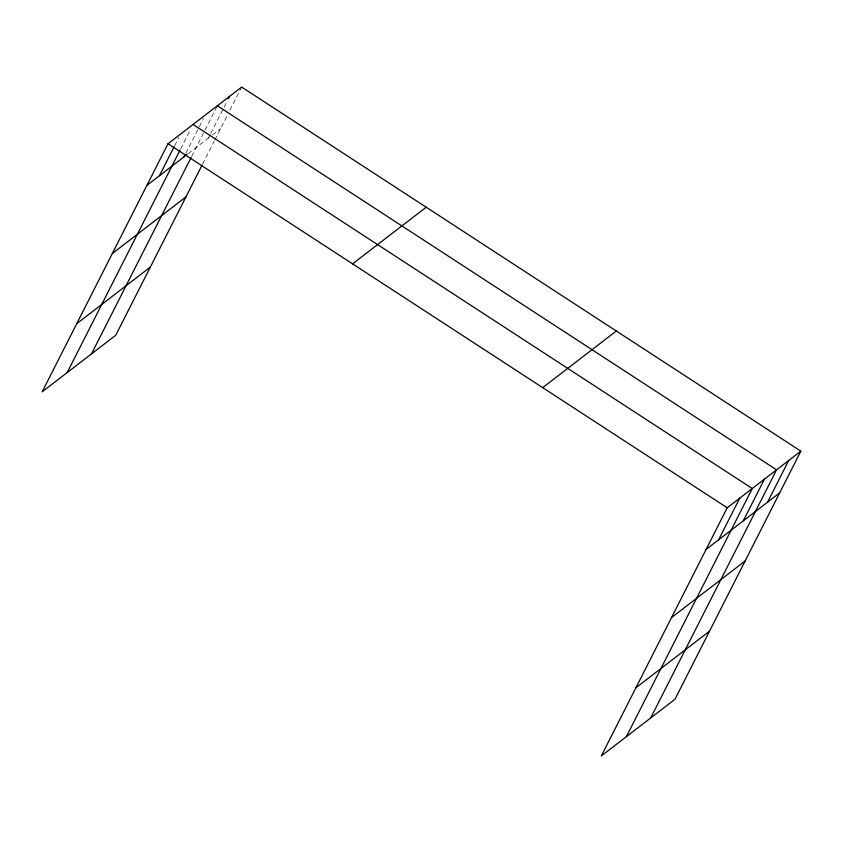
<?xml version="1.0" encoding="UTF-8"?>
<svg xmlns="http://www.w3.org/2000/svg" width="843" height="843" viewBox="0 0 843 843"><rect width="100%" height="100%" fill="white"/><g stroke="black" fill="none" stroke-linecap="round" stroke-linejoin="round"><path stroke-width="0.63" stroke-dasharray="4.21 3.16" d="M174.68 145.66L178.79 137.557M180.739 148.768L190.718 129.084M185.839 153.31L198.758 127.841M199.348 126.682L203.458 118.578M191.614 156.524L204.449 131.234M205.028 130.075L216.777 106.924M208.369 138.104L210.128 134.627M210.718 133.468L227.167 101.055M202.657 163.953L214.175 141.245M214.754 140.107L227.568 114.859M229.918 110.233L241.077 88.23M188.126 153.668L211.403 135.765M212.415 134.985L220.518 128.758"/><path stroke-width="1.26" d="M800.85 451.153L727.224 507.781L601.333 755.929L674.958 699.29L800.85 451.153L241.667 87.071L168.042 143.71L42.15 391.847L115.776 335.219L202.078 165.091M159.411 175.755L174.09 146.819M67.177 372.595L180.149 149.928M184.069 156.787L185.249 154.469M91.476 353.902L191.034 157.662M228.337 98.736L229.517 96.418M718.594 539.836L739.743 498.16M626.37 736.666L752.262 488.529L193.068 124.448M743.263 520.869L764.411 479.182M650.67 717.983L776.551 469.836L217.368 105.765M767.562 502.175L788.7 460.499M146.893 185.386L187.114 154.448M112.33 253.522L185.955 196.883M76.713 323.712L150.339 267.083M352.574 263.848L426.189 207.22M542.692 387.632L616.317 331.004M706.086 549.467L779.701 492.828M671.513 617.592L745.138 560.964M635.907 687.793L709.521 631.165M168.042 143.71L727.224 507.781"/></g></svg>
